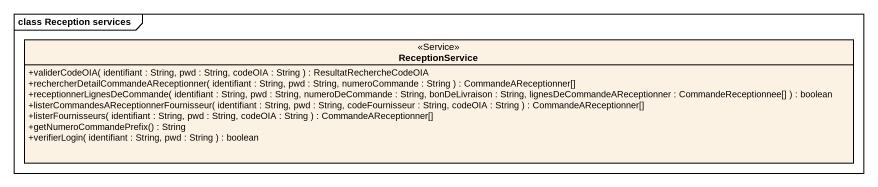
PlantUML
@startuml
mainframe class Reception services
hide circle
hide empty members
skinparam classAttributeIconSize 0
class ReceptionService <<Service>> {
  +validerCodeOIA( identifiant : String, pwd : String, codeOIA : String ) : ResultatRechercheCodeOIA
  +rechercherDetailCommandeAReceptionner( identifiant : String, pwd : String, numeroCommande : String ) : CommandeAReceptionner[]
  +receptionnerLignesDeCommande( identifiant : String, pwd : String, numeroDeCommande : String, bonDeLivraison : String, lignesDeCommandeAReceptionner : CommandeReceptionnee[] ) : boolean
  +listerCommandesAReceptionnerFournisseur( identifiant : String, pwd : String, codeFournisseur : String, codeOIA : String ) : CommandeAReceptionner[]
  +listerFournisseurs( identifiant : String, pwd : String, codeOIA : String ) : CommandeAReceptionner[]
  +getNumeroCommandePrefix() : String
  +verifierLogin( identifiant : String, pwd : String ) : boolean
}
@enduml
